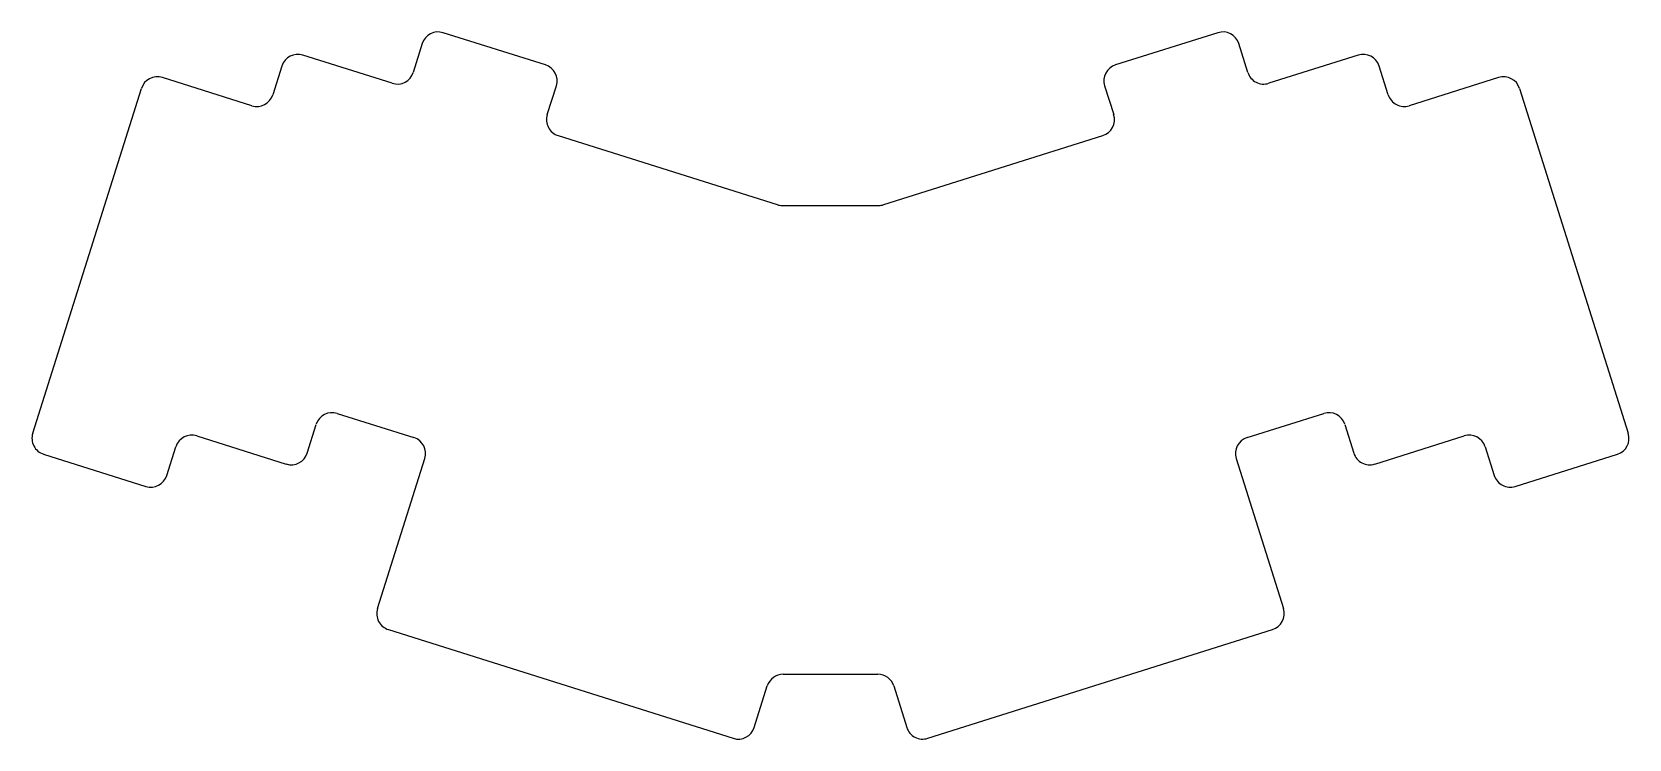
# Model space of a CAD drawing. Header units: millimetres. Extents: x 53 to 291, y -176 to -70.
import ezdxf

# ---------------------------------------------------------------- set-up
doc = ezdxf.new("R2010")
doc.units = ezdxf.units.MM

msp = doc.modelspace()

# ---------------------------------------------------------------- linework, layer by layer
for p, q in [((129.47, -74.9), (114.21, -70.09)), ((229.88, -70.09), (214.63, -74.9)), ((106.58, -77.64), (93.23, -73.43)), ((111.07, -71.72), (109.72, -76.01)), ((234.37, -76.01), (233.02, -71.72)), ((250.86, -73.43), (237.51, -77.64)), ((90.1, -75.07), (88.74, -79.36)), ((255.35, -79.36), (254, -75.07)), ((52.88, -129.91), (69.12, -78.41)), ((85.61, -80.99), (72.26, -76.78)), ((129.75, -82.33), (131.1, -78.03)), ((212.99, -78.03), (214.35, -82.33)), ((271.84, -76.78), (258.49, -80.99)), ((274.98, -78.41), (291.21, -129.91)), ((131.38, -85.46), (164.08, -95.77)), ((180.01, -95.77), (212.71, -85.46)), ((164.83, -95.89), (179.26, -95.89)), ((93.89, -132.88), (95.24, -128.59)), ((98.38, -126.96), (109.82, -130.57)), ((234.27, -130.57), (245.72, -126.96)), ((248.86, -128.59), (250.21, -132.88)), ((77.4, -130.31), (90.75, -134.52)), ((253.34, -134.52), (266.7, -130.31)), ((54.51, -133.05), (69.77, -137.86)), ((72.91, -136.23), (74.26, -131.94)), ((269.83, -131.94), (271.19, -136.23)), ((274.32, -137.86), (289.58, -133.05)), ((104.39, -156.12), (111.45, -133.7)), ((232.64, -133.7), (239.71, -156.12)), ((106.02, -159.25), (157.52, -175.49)), ((186.58, -175.49), (238.08, -159.25)), ((164.99, -165.93), (179.11, -165.93)), ((160.66, -173.86), (162.61, -167.67)), ((181.49, -167.67), (183.44, -173.86))]:
    msp.add_line(p, q)
for centre, start, end in [((113.46, -72.47), 72.5, 162.5), ((230.64, -72.47), 17.5, 107.5), ((92.48, -75.82), 72.5, 162.5), ((251.61, -75.82), 17.5, 107.5), ((107.34, -75.26), 252.5, 342.5), ((128.72, -77.28), 342.5, 72.5), ((215.38, -77.28), 107.5, 197.5), ((236.76, -75.26), 197.5, 287.5), ((71.5, -79.17), 72.5, 162.5), ((272.59, -79.17), 17.5, 107.5), ((86.36, -78.61), 252.5, 342.5), ((257.74, -78.61), 197.5, 287.5), ((132.13, -83.08), 162.5, 252.5), ((211.96, -83.08), 287.5, 17.5), ((164.83, -93.39), 252.5, 270), ((179.26, -93.39), 270, 287.5), ((97.62, -129.34), 72.5, 162.5), ((246.47, -129.34), 17.5, 107.5), ((55.27, -130.67), 162.5, 252.5), ((76.65, -132.69), 72.5, 162.5), ((109.07, -132.95), 342.5, 72.5), ((235.03, -132.95), 107.5, 197.5), ((267.45, -132.69), 17.5, 107.5), ((288.83, -130.67), 287.5, 17.5), ((91.5, -132.13), 252.5, 342.5), ((252.59, -132.13), 197.5, 287.5), ((70.53, -135.48), 252.5, 342.5), ((273.57, -135.48), 197.5, 287.5), ((106.77, -156.87), 162.5, 252.5), ((237.32, -156.87), 287.5, 17.5), ((164.99, -168.43), 90, 162.5), ((179.11, -168.43), 17.5, 90), ((158.27, -173.11), 252.5, 342.5), ((185.82, -173.11), 197.5, 287.5)]:
    msp.add_arc(centre, 2.5, start, end)

doc.saveas('drawing.dxf')
